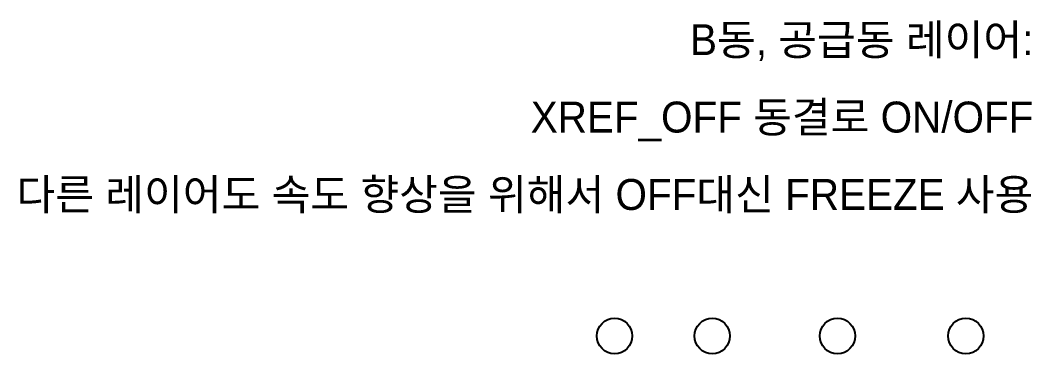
# Model space of a CAD drawing. Extents: x -430745 to 210250, y -41033 to 148500.
# Drawn here: x -430745 to -103401, y -41033 to 66743 of the extents above; entities that cross this region are included whole.
import ezdxf

# ---------------------------------------------------------------- set-up
doc = ezdxf.new("R2010")
doc.units = 0
doc.header["$LTSCALE"] = 250
doc.header["$MEASUREMENT"] = 0
doc.layers.get('0').update_dxf_attribs({"linetype": 'CONTINUOUS'})
doc.layers.add('NOPLOT', color=193, linetype='CONTINUOUS', plot=False)
doc.styles.add('Gtx', font='')
doc.styles.get('Gtx').set_extended_font_data('Dotum')

msp = doc.modelspace()

# ---------------------------------------------------------------- linework, layer by layer
for centre in [(-238408.6, -35288.7), (-206801, -35288.7), (-166288.8, -35288.7), (-124744, -35288.7)]:
    msp.add_circle(centre, 5744.4)

# ---------------------------------------------------------------- texts
at = {"layer": 'NOPLOT', "color": 3, "insert": (-102877.2, 65463.1), "char_height": 10000, "width": 408763.644, "attachment_point": 3, "line_spacing_factor": 1.5, "style": 'Gtx'}
msp.add_mtext('B동, 공급동 레이어: \\PXREF_OFF 동결로 ON/OFF\\P다른 레이어도 속도 향상을 위해서 OFF대신 FREEZE 사용', dxfattribs=at)

doc.saveas('drawing.dxf')
